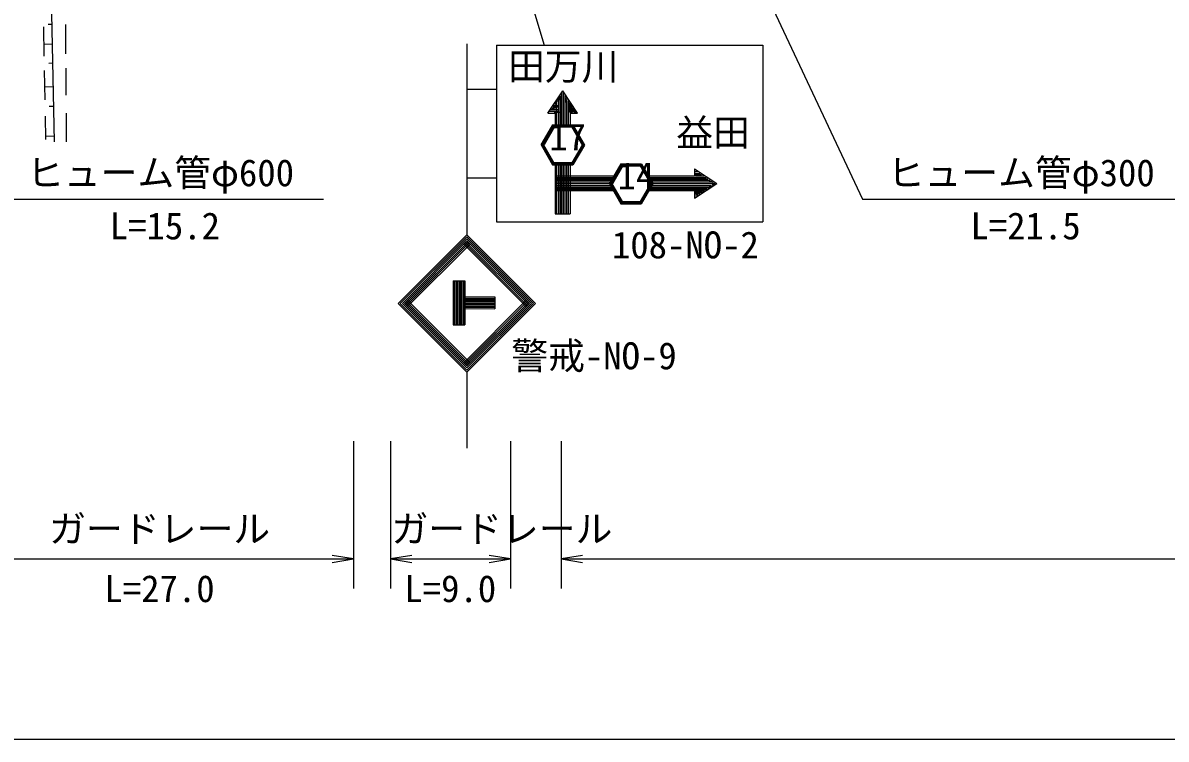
# Model space of a CAD drawing. Units: millimetres, scale not verified. Extents: x 40000 to 680000, y 20000 to 380000.
# Drawn here: x 86206 to 163838, y 205000 to 253648 of the extents above; entities that cross this region are included whole.
import ezdxf
from ezdxf.enums import TextEntityAlignment as Align

# ---------------------------------------------------------------- set-up
doc = ezdxf.new("R2010")
doc.units = ezdxf.units.MM
doc.header["$LTSCALE"] = 1000
for name, color, linetype, lineweight in [('M-BGD', 7, 'Continuous', 25), ('M-STR-STR3', 7, 'Continuous', 25), ('M-STR-STRC', 7, 'Continuous', 25), ('M-TTL-BAND', 7, 'Continuous', 25)]:
    doc.layers.add(name, color=color, linetype=linetype, lineweight=lineweight)
doc.styles.add('ＭＳ ゴシック', font='')
doc.styles.get('ＭＳ ゴシック').set_extended_font_data('MS Gothic')

# ---------------------------------------------------------------- blocks, each defined once
blk = doc.blocks.new('open_arrow')
at = {"color": 0, "linetype": 'Continuous', "lineweight": -2}
blk.add_lwpolyline([(7.5, 1.25), (0, 0), (7.5, -1.25)], dxfattribs=at)

msp = doc.modelspace()

# ---------------------------------------------------------------- linework, layer by layer
at = {"layer": 'M-BGD'}
for p, q in [((88118, 255969), (88335, 245571)), ((87601, 253376), (87640, 251378)), ((87935, 253559), (88168, 253570)), ((89131, 251539), (89116, 253527)), ((88197, 252207), (87624, 252180)), ((87976, 250916), (88223, 250928)), ((87659, 250407), (87699, 248424)), ((89151, 248736), (89138, 250564)), ((87681, 249300), (88257, 249326)), ((87985, 247989), (88285, 247993)), ((87721, 247314), (87752, 245719)), ((89173, 245562), (89159, 247518)), ((87748, 245959), (88327, 245986))]:
    msp.add_line(p, q, dxfattribs=at)
at = {"layer": 'M-STR-STR3'}
for p, q in [((127126, 276060), (143214, 241683)), ((85092, 241683), (106625, 241683)), ((143214, 241683), (165387, 241683)), ((108658, 225236), (108658, 215236)), ((111165, 225236), (111165, 215236)), ((119311, 225236), (119311, 215236)), ((122753, 225236), (122753, 215236)), ((82332, 217236), (108658, 217236)), ((111165, 217236), (119311, 217236)), ((122753, 217236), (232404, 217236))]:
    msp.add_line(p, q, dxfattribs=at)
at = {"layer": 'M-STR-STRC'}
for p, q in [((114220, 276642), (121604, 252133)), ((116359, 252227), (116359, 239258)), ((118359, 252133), (118359, 240133)), ((118359, 252133), (136449, 252133)), ((136449, 252133), (136449, 240133)), ((116360, 249133), (118359, 249133)), ((121862, 247525), (122862, 249025)), ((122525, 248471), (122525, 248317)), ((122595, 248596), (122595, 248400)), ((122595, 246669), (122595, 248504)), ((122707, 246629), (122707, 248696)), ((122804, 246670), (122804, 248895)), ((123862, 247525), (122862, 249025)), ((122916, 246715), (122916, 248944)), ((123027, 246670), (123027, 248720)), ((123083, 248582), (123083, 248234)), ((123139, 246670), (123139, 248453)), ((121954, 247648), (122569, 247648)), ((122051, 247760), (122555, 247760)), ((122121, 247829), (122293, 247829)), ((122177, 247885), (122488, 247885)), ((122205, 248024), (122527, 248024)), ((122205, 247955), (122530, 247955)), ((122288, 248150), (122438, 248150)), ((122400, 248303), (122400, 248009)), ((122470, 246720), (122470, 248346)), ((123250, 246715), (123250, 248348)), ((123320, 248234), (123320, 247553)), ((123390, 248206), (123390, 247548)), ((123487, 248011), (123487, 247547)), ((123571, 247857), (123571, 247575)), ((123668, 247788), (123668, 247549)), ((123752, 247676), (123752, 247564)), ((121862, 247525), (122362, 247525)), ((122274, 247592), (122786, 247592)), ((122362, 247525), (122362, 246720)), ((123362, 247525), (123362, 246670)), ((123362, 247525), (123862, 247525)), ((121403, 245362), (122184, 246715)), ((122178, 246720), (121409, 245362)), ((122212, 246662), (121456, 245362)), ((122230, 246629), (121513, 245362)), ((122259, 246580), (121563, 245362)), ((122301, 246577), (121598, 245360)), ((122178, 246720), (122270, 246562)), ((122178, 246720), (123561, 246719)), ((122182, 246713), (123559, 246716)), ((122208, 246669), (123533, 246671)), ((122245, 246630), (123508, 246628)), ((122263, 246586), (123479, 246577)), ((123479, 246577), (122301, 246577)), ((123561, 246719), (123482, 246583)), ((123488, 246574), (124184, 245371)), ((123516, 246617), (124237, 245365)), ((123538, 246667), (124298, 245350)), ((123568, 246707), (124345, 245365)), ((121403, 245362), (122176, 243999)), ((121409, 245362), (121577, 245362)), ((121449, 245362), (122205, 244049)), ((121503, 245362), (122237, 244106)), ((121566, 245362), (122262, 244148)), ((124177, 245347), (123484, 244145)), ((123517, 244108), (124244, 245369)), ((124285, 245354), (123538, 244059)), ((124338, 245352), (123559, 244000)), ((124343, 245362), (124190, 245362)), ((122176, 243999), (122270, 244162)), ((122176, 243999), (123559, 244000)), ((122180, 244007), (123557, 244010)), ((122207, 244054), (123529, 244058)), ((122234, 244101), (123505, 244100)), ((122259, 244143), (123481, 244141)), ((122270, 244162), (123467, 244162)), ((122362, 244054), (122362, 240684)), ((122470, 240684), (122470, 244055)), ((122595, 240684), (122595, 244142)), ((122707, 240684), (122707, 244056)), ((122804, 240684), (122804, 244056)), ((122916, 240684), (122916, 244142)), ((123027, 240684), (123027, 244142)), ((123139, 240684), (123139, 244142)), ((123250, 240684), (123250, 244142)), ((123362, 244058), (123362, 240684)), ((123561, 244004), (123481, 244141)), ((126042, 242724), (126824, 244077)), ((126818, 244082), (126049, 242724)), ((126851, 244024), (126095, 242724)), ((126870, 243991), (126152, 242724)), ((126899, 243942), (126202, 242724)), ((126940, 243939), (126237, 242722)), ((126818, 244082), (128200, 244081)), ((126818, 244082), (126909, 243924)), ((126822, 244075), (128198, 244078)), ((126847, 244031), (128172, 244033)), ((126885, 243992), (128147, 243990)), ((126902, 243948), (128118, 243939)), ((128118, 243939), (126940, 243939)), ((128200, 244081), (128122, 243945)), ((128127, 243936), (128824, 242733)), ((128155, 243979), (128876, 242727)), ((128178, 244029), (128938, 242712)), ((128207, 244069), (128985, 242727)), ((116364, 243133), (118359, 243133)), ((122362, 243232), (122362, 242232)), ((126440, 243232), (122362, 243232)), ((122362, 243149), (126393, 243149)), ((122362, 243051), (126286, 243051)), ((129630, 243232), (128585, 243232)), ((128633, 243149), (132602, 243149)), ((128690, 243051), (132725, 243051)), ((131818, 243232), (129630, 243232)), ((131818, 243732), (133318, 242732)), ((131818, 243732), (131818, 243232)), ((131845, 243553), (132052, 243553)), ((131845, 243427), (132166, 243427)), ((131845, 243358), (132283, 243358)), ((131873, 243260), (132476, 243260)), ((122362, 242605), (126109, 242605)), ((122362, 242493), (126173, 242493)), ((122362, 242410), (126269, 242410)), ((122362, 242326), (126268, 242326)), ((126372, 242232), (122362, 242232)), ((122470, 242953), (126229, 242953)), ((122470, 242842), (126164, 242842)), ((122470, 242730), (126099, 242730)), ((126042, 242724), (126815, 241361)), ((126049, 242724), (126216, 242724)), ((126089, 242724), (126844, 241411)), ((126142, 242724), (126877, 241467)), ((126205, 242724), (126901, 241510)), ((128816, 242708), (128123, 241507)), ((128157, 241470), (128884, 242731)), ((128925, 242716), (128178, 241421)), ((128977, 242714), (128198, 241361)), ((129618, 242232), (128596, 242232)), ((128644, 242410), (132681, 242410)), ((128650, 242326), (132681, 242326)), ((128746, 242953), (132882, 242953)), ((128757, 242605), (132975, 242605)), ((128796, 242493), (132822, 242493)), ((128829, 242730), (133072, 242730)), ((128983, 242724), (128829, 242724)), ((128948, 242842), (133016, 242842)), ((131818, 242232), (129618, 242232)), ((131818, 241732), (133318, 242732)), ((131818, 242232), (131818, 241732)), ((131845, 242242), (132487, 242242)), ((132723, 242410), (132765, 242410)), ((132807, 242884), (133006, 242884)), ((132807, 242507), (132933, 242507)), ((133016, 242647), (133131, 242647)), ((133030, 242689), (133162, 242689)), ((133044, 242800), (133141, 242703)), ((133141, 242772), (133191, 242723)), ((126815, 241361), (126909, 241524)), ((126874, 241463), (128145, 241462)), ((126898, 241505), (128121, 241503)), ((126909, 241524), (128106, 241524)), ((128200, 241365), (128121, 241503)), ((131845, 242145), (132364, 242145)), ((131887, 242061), (132193, 242061)), ((131901, 241964), (132068, 241964)), ((131901, 241880), (131928, 241880)), ((122362, 240684), (123362, 240684)), ((126815, 241361), (128198, 241361)), ((126820, 241369), (128197, 241371)), ((126847, 241416), (128169, 241420)), ((118359, 240133), (136449, 240133)), ((111692, 234591), (116359, 239258)), ((111834, 234591), (116359, 239116)), ((121026, 234591), (116359, 239258)), ((120884, 234591), (116359, 239116)), ((111975, 234591), (116359, 238975)), ((112116, 234591), (116359, 238833)), ((112187, 234520), (116430, 238763)), ((112258, 234449), (116500, 238692)), ((112329, 234379), (116571, 238621)), ((120390, 234379), (116147, 238621)), ((120460, 234449), (116218, 238692)), ((120531, 234520), (116288, 238763)), ((120743, 234591), (116359, 238975)), ((120602, 234591), (116359, 238833)), ((115425, 236138), (115422, 233138)), ((115425, 236138), (116225, 236137)), ((115525, 236138), (115522, 233138)), ((115625, 236137), (115622, 233137)), ((115725, 236137), (115722, 233137)), ((115825, 236137), (115822, 233137)), ((115925, 236137), (115922, 233137)), ((116025, 236137), (116022, 233137)), ((116125, 236137), (116122, 233137)), ((116225, 236137), (116222, 233137)), ((116359, 229924), (111692, 234591)), ((116359, 230065), (111834, 234591)), ((116359, 230207), (111975, 234591)), ((116359, 230348), (112116, 234591)), ((116430, 230419), (112187, 234661)), ((116500, 230490), (112258, 234732)), ((116571, 230560), (112329, 234803)), ((115424, 235038), (115423, 234238)), ((116147, 230560), (120390, 234803)), ((116218, 230490), (120460, 234732)), ((116223, 234537), (118244, 234535)), ((116224, 235037), (118245, 235035)), ((116224, 234937), (118245, 234935)), ((116224, 234837), (118245, 234835)), ((116224, 234737), (118245, 234735)), ((116224, 234637), (118245, 234635)), ((116288, 230419), (120531, 234661)), ((116359, 230348), (120602, 234591)), ((116359, 230207), (120743, 234591)), ((116359, 230065), (120884, 234591)), ((116359, 229924), (121026, 234591)), ((118245, 235035), (118244, 234235)), ((116223, 234437), (118244, 234435)), ((116223, 234337), (118244, 234335)), ((116223, 234237), (118244, 234235)), ((115422, 233138), (116222, 233137)), ((116359, 229924), (116359, 224757))]:
    msp.add_line(p, q, dxfattribs=at)
at = {"layer": 'M-TTL-BAND'}
msp.add_line((40000, 205000), (579000, 205000), dxfattribs=at)

# ---------------------------------------------------------------- block references
at = {"layer": 'M-STR-STR3', "xscale": 193, "yscale": 193, "rotation": 180}
for p in [(108658, 217236), (119311, 217236)]:
    msp.add_blockref('open_arrow', p, dxfattribs=at)
at = {"layer": 'M-STR-STR3', "xscale": 193, "yscale": 193}
for p in [(111165, 217236), (122753, 217236)]:
    msp.add_blockref('open_arrow', p, dxfattribs=at)

# ---------------------------------------------------------------- texts
at = {"layer": 'M-STR-STR3', "style": 'ＭＳ ゴシック'}
for s, p in [('ヒューム管φ600', (86483, 243467)), ('ヒューム管φ300', (144926, 243467)), ('L=15.2', (92108, 239861)), ('L=21.5', (150551, 239861)), ('ガードレール', (87995, 219283)), ('ガードレール', (111238, 219283)), ('L=27.0', (91745, 215224)), ('L=9.0', (112113, 215224))]:
    msp.add_text(s, height=1833, dxfattribs=at).set_placement(p, align=Align.MIDDLE_LEFT)
at = {"layer": 'M-STR-STRC', "style": 'ＭＳ ゴシック'}
for s, p in [('田万川', (119149, 249226)), ('益田', (130575, 244723)), ('17', (121949, 244435)), ('14', (126586, 241790)), ('108-NO-2', (126207, 237100)), ('警戒-NO-9', (119370, 229570))]:
    msp.add_text(s, height=1833, dxfattribs=at).set_placement(p, align=Align.BOTTOM_LEFT)

doc.saveas('drawing.dxf')
